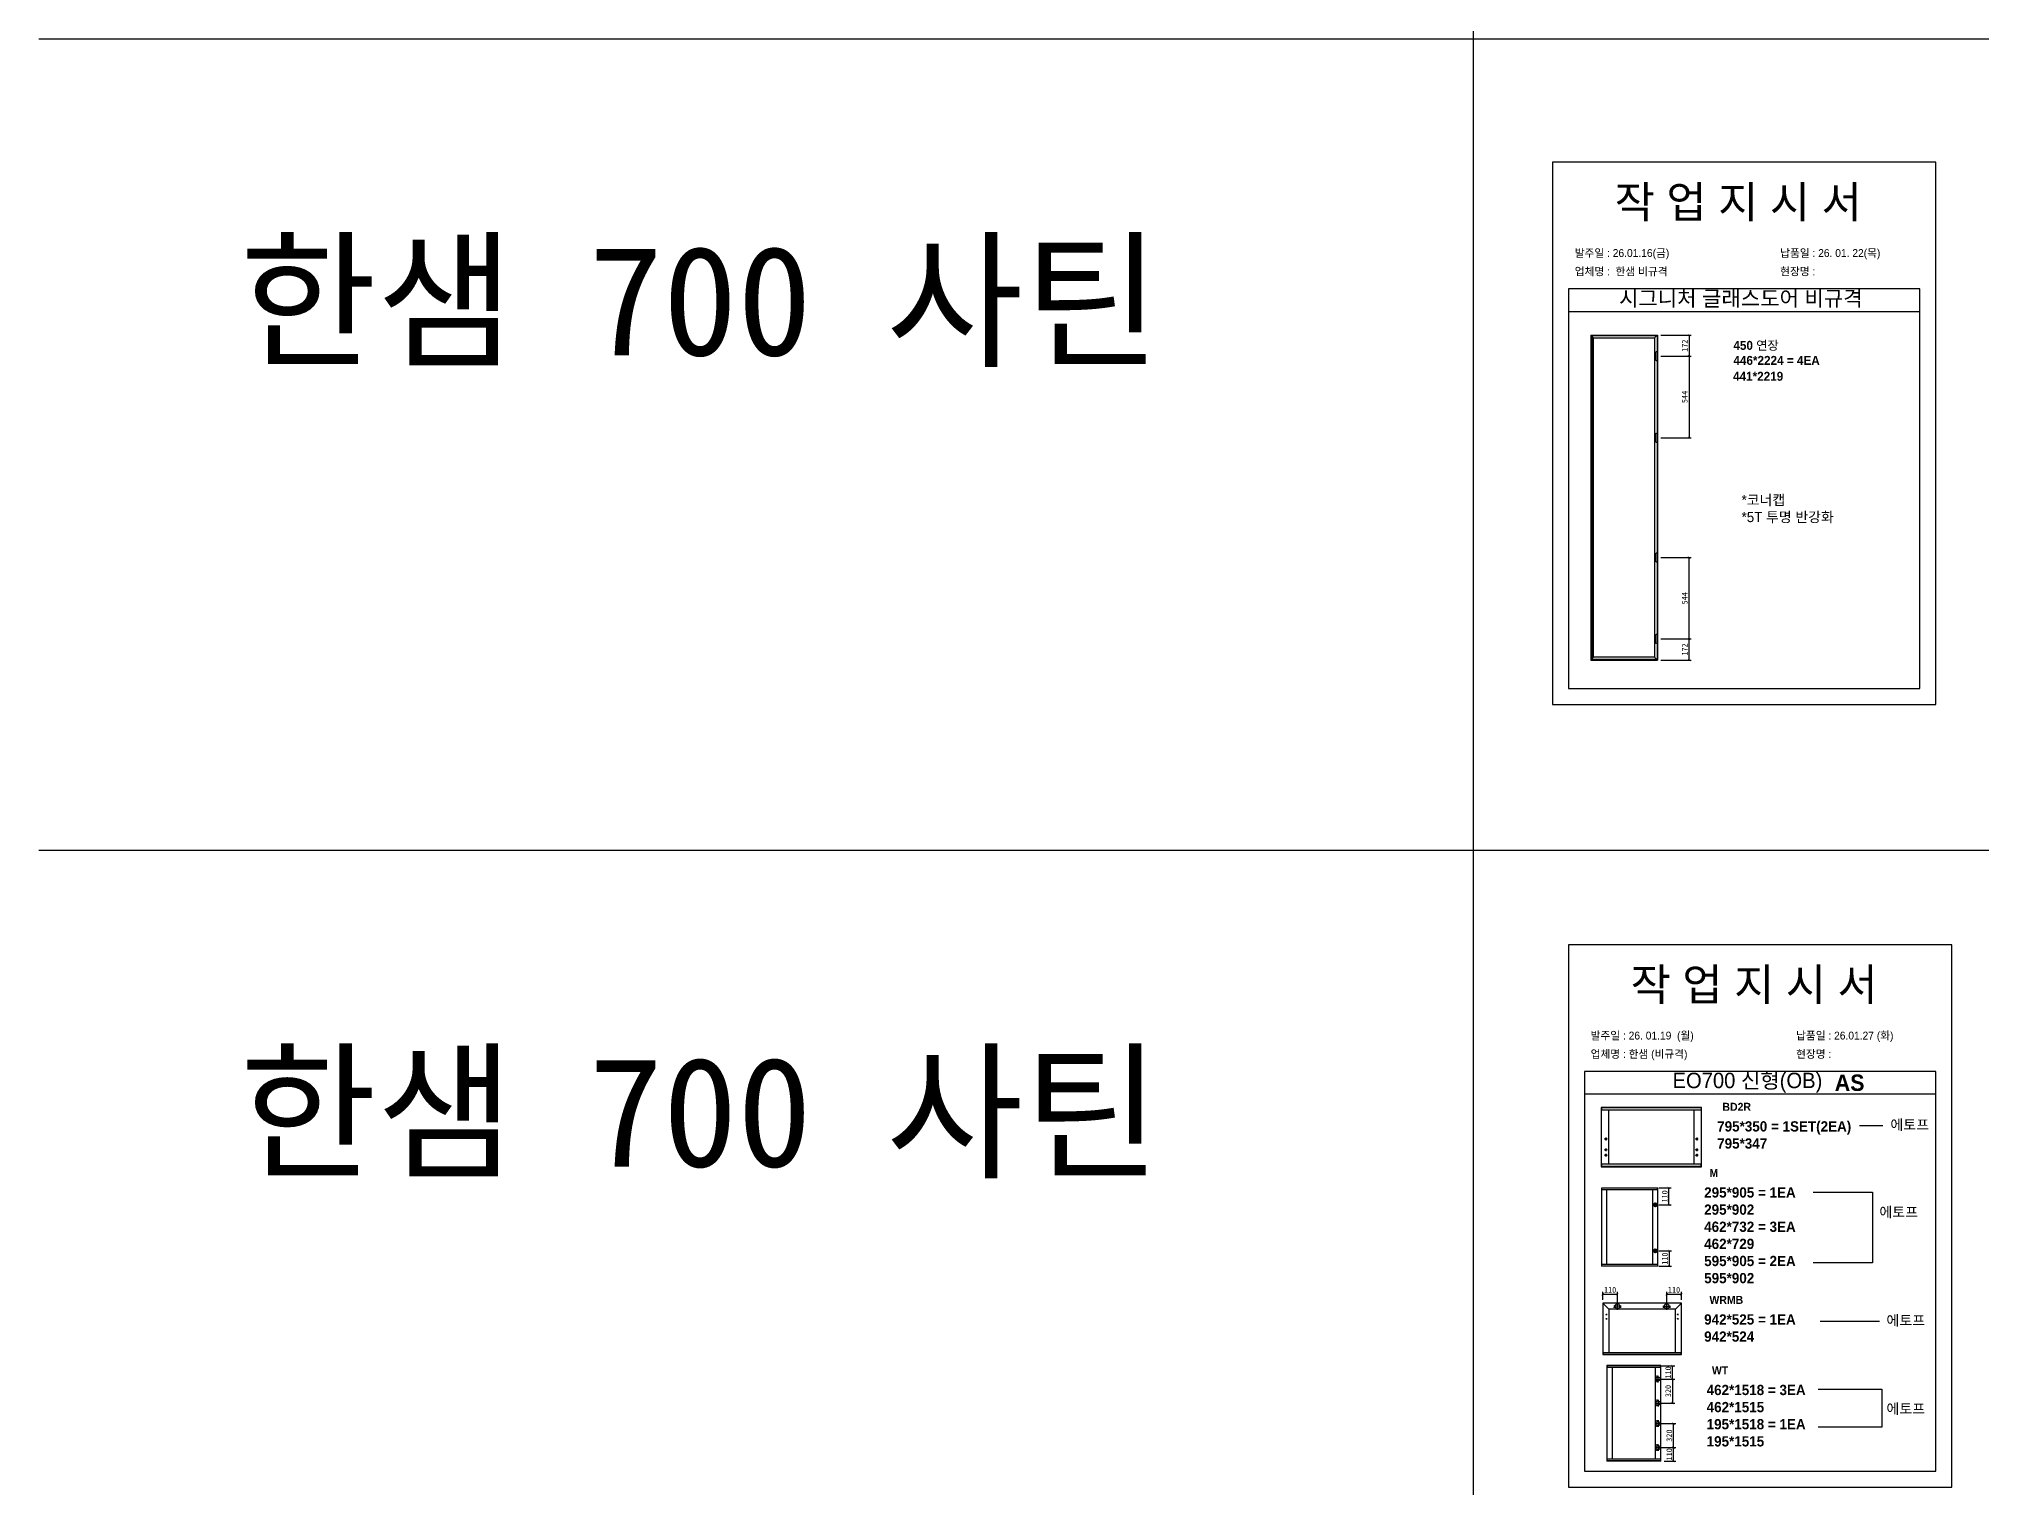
# Model space of a CAD drawing. Header units: millimetres. Extents: x -44117 to 256353, y -2095463 to 65325.
# Drawn here: x 104016 to 112525, y -644418 to -638074 of the extents above; entities that cross this region are included whole.
import ezdxf

# ---------------------------------------------------------------- set-up
doc = ezdxf.new("R2010")
doc.units = ezdxf.units.MM
doc.header["$LTSCALE"] = 10
doc.layers.add('Layer1', color=7, linetype='Continuous', lineweight=70)
doc.styles.add('MtX_Gulim', font='')
doc.styles.get('MtX_Gulim').set_extended_font_data('Gulim', bold=True)
doc.dimstyles.new('ISO-25', dxfattribs={"dimtxt": 2.5, "dimasz": 2.5, "dimexe": 1, "dimexo": 1, "dimtad": 1, "dimtxsty": 'Standard', "dimblk": 'ARCHTICK', "dimcen": 2.5, "dimadec": 0, "dimazin": 0, "dimtfac": 1, "dimtmove": 0, "dimatfit": 3, "dimfxl": 0, "dimarcsym": 0})

# ---------------------------------------------------------------- blocks, each defined once
blk = doc.blocks.new('_ArchTick')
at = {"color": 0, "linetype": 'ByBlock', "const_width": 0.15}
blk.add_lwpolyline([(-0.5, -0.5), (0.5, 0.5)], dxfattribs=at)
blk = doc.blocks.new('*D4541')
at = {"color": 0, "lineweight": -2}
for p, q in [((111122.1, -639463.8), (111255.3, -639463.8)), ((111245.3, -639463.8), (111245.3, -639820.6)), ((111122.1, -639820.6), (111255.3, -639820.6))]:
    blk.add_line(p, q, dxfattribs=at)
at = {"layer": 'Defpoints', "color": 0}
for p in [(111107.1, -639463.8), (111107.1, -639820.6), (111245.3, -639820.6)]:
    blk.add_point(p, dxfattribs=at)
at = {"color": 0, "lineweight": -2, "xscale": 10, "yscale": 10, "zscale": 10}
for p, rotation in [((111245.3, -639463.8), 90), ((111245.3, -639820.6), 270)]:
    blk.add_blockref('_ArchTick', p, dxfattribs=dict(at, rotation=rotation))
at = {"color": 0, "insert": (111226.5, -639642.2), "char_height": 25, "attachment_point": 5, "rotation": 90}
blk.add_mtext('544', dxfattribs=at)
blk = doc.blocks.new('*D4542')
at = {"color": 0, "lineweight": -2}
for p, q in [((111122.1, -639371.3), (111255.3, -639371.3)), ((111245.3, -639371.3), (111245.3, -639463.8)), ((111122.1, -639463.8), (111255.3, -639463.8))]:
    blk.add_line(p, q, dxfattribs=at)
at = {"layer": 'Defpoints', "color": 0}
for p in [(111107.1, -639371.3), (111107.1, -639463.8), (111245.3, -639463.8)]:
    blk.add_point(p, dxfattribs=at)
at = {"color": 0, "lineweight": -2, "xscale": 10, "yscale": 10, "zscale": 10}
for p, rotation in [((111245.3, -639371.3), 90), ((111245.3, -639463.8), 270)]:
    blk.add_blockref('_ArchTick', p, dxfattribs=dict(at, rotation=rotation))
at = {"color": 0, "insert": (111226.5, -639417.5), "char_height": 25, "attachment_point": 5, "rotation": 90}
blk.add_mtext('172', dxfattribs=at)
blk = doc.blocks.new('*D4543')
at = {"color": 0, "lineweight": -2}
for p, q in [((111122.1, -640345.4), (111255.3, -640345.4)), ((111245.3, -640702.3), (111245.3, -640345.4)), ((111122.1, -640702.3), (111255.3, -640702.3))]:
    blk.add_line(p, q, dxfattribs=at)
at = {"layer": 'Defpoints', "color": 0}
for p in [(111107.1, -640345.4), (111245.3, -640345.4), (111107.1, -640702.3)]:
    blk.add_point(p, dxfattribs=at)
at = {"color": 0, "lineweight": -2, "xscale": 10, "yscale": 10, "zscale": 10}
for p, rotation in [((111245.3, -640345.4), 90), ((111245.3, -640702.3), 270)]:
    blk.add_blockref('_ArchTick', p, dxfattribs=dict(at, rotation=rotation))
at = {"color": 0, "insert": (111226.5, -640523.9), "char_height": 25, "attachment_point": 5, "rotation": 90}
blk.add_mtext('544', dxfattribs=at)
blk = doc.blocks.new('*D4544')
at = {"color": 0, "lineweight": -2}
for p, q in [((111122.1, -640702.3), (111255.3, -640702.3)), ((111245.3, -640794.8), (111245.3, -640702.3)), ((111122.1, -640794.8), (111255.3, -640794.8))]:
    blk.add_line(p, q, dxfattribs=at)
at = {"layer": 'Defpoints', "color": 0}
for p in [(111107.1, -640702.3), (111245.3, -640702.3), (111107.1, -640794.8)]:
    blk.add_point(p, dxfattribs=at)
at = {"color": 0, "lineweight": -2, "xscale": 10, "yscale": 10, "zscale": 10}
for p, rotation in [((111245.3, -640702.3), 90), ((111245.3, -640794.8), 270)]:
    blk.add_blockref('_ArchTick', p, dxfattribs=dict(at, rotation=rotation))
at = {"color": 0, "insert": (111226.5, -640748.5), "char_height": 25, "attachment_point": 5, "rotation": 90}
blk.add_mtext('172', dxfattribs=at)
blk = doc.blocks.new('*D4551')
at = {"color": 0, "lineweight": -2}
for p, q in [((111112.7, -643107.3), (111167.3, -643107.3)), ((111157.3, -643181), (111157.3, -643107.3)), ((111112.7, -643181), (111167.3, -643181))]:
    blk.add_line(p, q, dxfattribs=at)
at = {"layer": 'Defpoints', "color": 0}
for p in [(111097.7, -643107.3), (111157.3, -643107.3), (111097.7, -643181)]:
    blk.add_point(p, dxfattribs=at)
at = {"color": 0, "lineweight": -2, "xscale": 10, "yscale": 10, "zscale": 10}
for p, rotation in [((111157.3, -643107.3), 90), ((111157.3, -643181), 270)]:
    blk.add_blockref('_ArchTick', p, dxfattribs=dict(at, rotation=rotation))
at = {"color": 0, "insert": (111138.6, -643144.1), "char_height": 25, "attachment_point": 5, "rotation": 90}
blk.add_mtext('110', dxfattribs=at)
blk = doc.blocks.new('*D4552')
at = {"color": 0, "lineweight": -2}
for p, q in [((111112.7, -643382.8), (111168.3, -643382.8)), ((111158.3, -643382.8), (111158.3, -643449.7)), ((111112.7, -643449.7), (111168.3, -643449.7))]:
    blk.add_line(p, q, dxfattribs=at)
at = {"layer": 'Defpoints', "color": 0}
for p in [(111097.7, -643382.8), (111097.7, -643449.7), (111158.3, -643449.7)]:
    blk.add_point(p, dxfattribs=at)
at = {"color": 0, "lineweight": -2, "xscale": 10, "yscale": 10, "zscale": 10}
for p, rotation in [((111158.3, -643382.8), 90), ((111158.3, -643449.7), 270)]:
    blk.add_blockref('_ArchTick', p, dxfattribs=dict(at, rotation=rotation))
at = {"color": 0, "insert": (111139.5, -643416.3), "char_height": 25, "attachment_point": 5, "rotation": 90}
blk.add_mtext('110', dxfattribs=at)
blk = doc.blocks.new('*D4553')
at = {"color": 0, "lineweight": -2}
for p, q in [((110867.3, -643596.9), (110867.3, -643562.3)), ((110867.3, -643572.3), (110931.9, -643572.3)), ((110931.9, -643609.6), (110931.9, -643562.3))]:
    blk.add_line(p, q, dxfattribs=at)
at = {"layer": 'Defpoints', "color": 0}
for p in [(110931.9, -643572.3), (110867.3, -643611.9), (110931.9, -643624.6)]:
    blk.add_point(p, dxfattribs=at)
at = {"color": 0, "lineweight": -2, "xscale": 10, "yscale": 10, "zscale": 10, "rotation": 180}
blk.add_blockref('_ArchTick', (110867.3, -643572.3), dxfattribs=at)
at = {"color": 0, "lineweight": -2, "xscale": 10, "yscale": 10, "zscale": 10}
blk.add_blockref('_ArchTick', (110931.9, -643572.3), dxfattribs=at)
at = {"color": 0, "insert": (110899.6, -643553.5), "char_height": 25, "attachment_point": 5}
blk.add_mtext('110', dxfattribs=at)
blk = doc.blocks.new('*D4554')
at = {"color": 0, "lineweight": -2}
for p, q in [((111147.4, -643609.6), (111147.4, -643562.3)), ((111147.4, -643572.3), (111211.9, -643572.3)), ((111211.9, -643596.9), (111211.9, -643562.3))]:
    blk.add_line(p, q, dxfattribs=at)
at = {"layer": 'Defpoints', "color": 0}
for p in [(111211.9, -643572.3), (111147.4, -643624.6), (111211.9, -643611.9)]:
    blk.add_point(p, dxfattribs=at)
at = {"color": 0, "lineweight": -2, "xscale": 10, "yscale": 10, "zscale": 10, "rotation": 180}
blk.add_blockref('_ArchTick', (111147.4, -643572.3), dxfattribs=at)
at = {"color": 0, "lineweight": -2, "xscale": 10, "yscale": 10, "zscale": 10}
blk.add_blockref('_ArchTick', (111211.9, -643572.3), dxfattribs=at)
at = {"color": 0, "insert": (111179.7, -643553.5), "char_height": 25, "attachment_point": 5}
blk.add_mtext('110', dxfattribs=at)
blk = doc.blocks.new('*D4557')
at = {"color": 0, "lineweight": -2}
for p, q in [((111125, -643886.3), (111183, -643886.3)), ((111173, -643944.1), (111173, -643886.3)), ((111125, -643944.1), (111183, -643944.1))]:
    blk.add_line(p, q, dxfattribs=at)
at = {"layer": 'Defpoints', "color": 0}
for p in [(111110, -643886.3), (111173, -643886.3), (111110, -643944.1)]:
    blk.add_point(p, dxfattribs=at)
at = {"color": 0, "lineweight": -2, "xscale": 10, "yscale": 10, "zscale": 10}
for p, rotation in [((111173, -643886.3), 90), ((111173, -643944.1), 270)]:
    blk.add_blockref('_ArchTick', p, dxfattribs=dict(at, rotation=rotation))
at = {"color": 0, "insert": (111154.2, -643915.2), "char_height": 25, "attachment_point": 5, "rotation": 90}
blk.add_mtext('110', dxfattribs=at)
blk = doc.blocks.new('*D4558')
at = {"color": 0, "lineweight": -2}
for p, q in [((111125, -644244.7), (111187.5, -644244.7)), ((111177.5, -644303.2), (111177.5, -644244.7)), ((111136.7, -644303.2), (111187.5, -644303.2))]:
    blk.add_line(p, q, dxfattribs=at)
at = {"layer": 'Defpoints', "color": 0}
for p in [(111110, -644244.7), (111177.5, -644244.7), (111121.7, -644303.2)]:
    blk.add_point(p, dxfattribs=at)
at = {"color": 0, "lineweight": -2, "xscale": 10, "yscale": 10, "zscale": 10}
for p, rotation in [((111177.5, -644244.7), 90), ((111177.5, -644303.2), 270)]:
    blk.add_blockref('_ArchTick', p, dxfattribs=dict(at, rotation=rotation))
at = {"color": 0, "insert": (111158.8, -644273.9), "char_height": 25, "attachment_point": 5, "rotation": 90}
blk.add_mtext('110', dxfattribs=at)
blk = doc.blocks.new('*D4559')
at = {"color": 0, "lineweight": -2}
for p, q in [((111125, -644139.5), (111187.5, -644139.5)), ((111177.5, -644244.7), (111177.5, -644139.5)), ((111125, -644244.7), (111187.5, -644244.7))]:
    blk.add_line(p, q, dxfattribs=at)
at = {"layer": 'Defpoints', "color": 0}
for p in [(111110, -644139.5), (111177.5, -644139.5), (111110, -644244.7)]:
    blk.add_point(p, dxfattribs=at)
at = {"color": 0, "lineweight": -2, "xscale": 10, "yscale": 10, "zscale": 10}
for p, rotation in [((111177.5, -644139.5), 90), ((111177.5, -644244.7), 270)]:
    blk.add_blockref('_ArchTick', p, dxfattribs=dict(at, rotation=rotation))
at = {"color": 0, "insert": (111158.8, -644192.1), "char_height": 25, "attachment_point": 5, "rotation": 90}
blk.add_mtext('320', dxfattribs=at)
blk = doc.blocks.new('*D4560')
at = {"color": 0, "lineweight": -2}
for p, q in [((111125, -643944.1), (111183, -643944.1)), ((111173, -643944.1), (111173, -644049.3)), ((111125, -644049.3), (111183, -644049.3))]:
    blk.add_line(p, q, dxfattribs=at)
at = {"layer": 'Defpoints', "color": 0}
for p in [(111110, -643944.1), (111110, -644049.3), (111173, -644049.3)]:
    blk.add_point(p, dxfattribs=at)
at = {"color": 0, "lineweight": -2, "xscale": 10, "yscale": 10, "zscale": 10}
for p, rotation in [((111173, -643944.1), 90), ((111173, -644049.3), 270)]:
    blk.add_blockref('_ArchTick', p, dxfattribs=dict(at, rotation=rotation))
at = {"color": 0, "insert": (111154.2, -643996.7), "char_height": 25, "attachment_point": 5, "rotation": 90}
blk.add_mtext('320', dxfattribs=at)

msp = doc.modelspace()

# ---------------------------------------------------------------- linework, layer by layer
at = {"color": 1}
for p, q in [((104015.69829, -638073.65237), (196284.84516, -638073.65237)), ((104015.69829, -638073.65237), (196284.84516, -638073.65237)), ((104015.69829, -641627.21161), (196284.84516, -641627.21161)), ((104015.69829, -641627.21161), (196284.84516, -641627.21161))]:
    msp.add_line(p, q, dxfattribs=at)
for p, q in [((112257.01904, -639168.95669), (110717.01904, -639168.95669)), ((112257.01904, -639268.95669), (110717.01904, -639268.95669)), ((110814.54424, -639371.28), (110814.54424, -640794.77639)), ((110814.54424, -639371.28), (111107.11538, -639371.28)), ((110814.54424, -639371.28), (110827.00803, -639383.7438)), ((110814.54424, -639371.28), (110820.44814, -639371.28)), ((110820.44814, -639371.28), (110820.44814, -640794.77639)), ((111094.65159, -639383.7438), (111107.11538, -639371.28)), ((111107.11538, -639371.28), (111107.11538, -640794.77639)), ((110827.00803, -640782.3126), (110814.54424, -640794.77639)), ((110814.54424, -640794.77639), (111107.11538, -640794.77639)), ((111094.65159, -640782.3126), (111107.11538, -640794.77639)), ((112326.75819, -642596.86864), (110786.75819, -642596.86864)), ((112326.75819, -642696.86864), (110786.75819, -642696.86864)), ((110859.8622, -642755.25067), (110859.8622, -643013.69274)), ((111300.4726, -642755.91714), (110859.8622, -642755.91714)), ((111300.4726, -642765.98823), (110859.8622, -642765.98823)), ((111300.10234, -642754.88041), (110860.23246, -642754.88041)), ((110861.71351, -642754.88041), (110861.71351, -642765.98823)), ((110893.18568, -642765.98823), (110893.18568, -643002.95517)), ((111267.14913, -643002.95517), (111267.14913, -642765.98823)), ((111298.6213, -642754.88041), (111298.6213, -642765.98823)), ((111300.4726, -643013.69274), (111300.4726, -642755.25067)), ((110880.96707, -642886.50813), (110880.96707, -642898.72674)), ((111279.36774, -642886.50813), (111279.36774, -642898.72674)), ((112094.30501, -642834.74294), (111992.68805, -642834.74294)), ((110887.07637, -642892.61744), (110874.85777, -642892.61744)), ((110887.07637, -642940.01083), (110874.85777, -642940.01083)), ((110887.07637, -642963.70752), (110874.85777, -642963.70752)), ((110880.96707, -642933.90152), (110880.96707, -642946.12013)), ((110880.96707, -642957.59822), (110880.96707, -642969.81682)), ((111273.25843, -642892.61744), (111285.47704, -642892.61744)), ((111273.25843, -642940.01083), (111285.47704, -642940.01083)), ((111273.25843, -642963.70752), (111285.47704, -642963.70752)), ((111279.36774, -642933.90152), (111279.36774, -642946.12013)), ((111279.36774, -642957.59822), (111279.36774, -642969.81682)), ((111300.4726, -643002.95517), (110859.8622, -643002.95517)), ((111300.4726, -643013.02627), (110859.8622, -643013.02627)), ((110860.23246, -643014.063), (111300.10234, -643014.063)), ((110861.71351, -643002.95517), (110861.71351, -643014.063)), ((111298.6213, -643014.063), (111298.6213, -643002.95517)), ((110861.85275, -643107.58678), (110861.85275, -643449.47367)), ((111108.35339, -643108.02951), (110861.85275, -643108.02951)), ((111108.35339, -643114.71967), (110861.85275, -643114.71967)), ((111108.10742, -643107.34082), (110862.09871, -643107.34082)), ((110883.74334, -643114.22775), (110883.74334, -643442.34078)), ((111086.21683, -643442.34078), (111086.21683, -643114.71967)), ((111107.12358, -643114.71967), (111107.12358, -643107.34082)), ((111108.35339, -643449.47367), (111108.35339, -643107.58678)), ((111108.35339, -643442.34078), (110861.85275, -643442.34078)), ((111108.35339, -643449.03094), (110861.85275, -643449.03094)), ((111108.10742, -643449.71964), (110862.09871, -643449.71964)), ((110863.08255, -643449.71964), (110863.08255, -643442.34078)), ((111107.12358, -643442.34078), (111107.12358, -643449.71964)), ((110867.03555, -643611.86168), (110867.03555, -643836.202)), ((110893.3763, -643638.20243), (110867.12223, -643611.6524)), ((111211.92138, -643611.56571), (110867.33151, -643611.56571)), ((110893.3763, -643638.20243), (110893.3763, -643828.21099)), ((111185.87659, -643638.20243), (110893.3763, -643638.20243)), ((110947.99498, -643624.58811), (110915.70814, -643624.58811)), ((110920.90091, -643630.50738), (110916.16549, -643630.50738)), ((110918.5332, -643628.13967), (110918.5332, -643632.87508)), ((110931.85156, -643640.73152), (110931.85156, -643608.44469)), ((110947.53762, -643630.50738), (110942.80221, -643630.50738)), ((110945.16991, -643628.13967), (110945.16991, -643632.87508)), ((111131.25792, -643624.58811), (111163.54476, -643624.58811)), ((111136.4507, -643630.50738), (111131.71528, -643630.50738)), ((111134.08299, -643628.13967), (111134.08299, -643632.87508)), ((111147.40134, -643640.73152), (111147.40134, -643608.44469)), ((111163.08741, -643630.50738), (111158.352, -643630.50738)), ((111160.7197, -643628.13967), (111160.7197, -643632.87508)), ((111185.87659, -643638.20243), (111212.13066, -643611.6524)), ((111185.87659, -643827.61906), (111185.87659, -643638.20243)), ((111212.21734, -643836.202), (111212.21734, -643611.86168)), ((110880.35391, -643661.28758), (110886.27318, -643661.28758)), ((110880.35391, -643680.22924), (110886.27318, -643680.22924)), ((110883.31354, -643658.32794), (110883.31354, -643664.24721)), ((110883.31354, -643677.26961), (110883.31354, -643683.18888)), ((111198.89899, -643661.28758), (111192.97972, -643661.28758)), ((111198.89899, -643680.22924), (111192.97972, -643680.22924)), ((111195.93936, -643658.32794), (111195.93936, -643664.24721)), ((111195.93936, -643677.26961), (111195.93936, -643683.18888)), ((110867.03555, -643827.61906), (111212.21734, -643827.61906)), ((110868.51536, -643827.61906), (110868.51536, -643836.49797)), ((111210.73753, -643836.49797), (111210.73753, -643827.61906)), ((110867.03555, -643835.66927), (111211.92138, -643835.66927)), ((110867.33151, -643836.49797), (111211.92138, -643836.49797)), ((110884.76082, -643885.7969), (110884.76082, -644303.00476)), ((111121.75439, -643886.27621), (110884.76082, -643886.27621)), ((111121.75439, -643893.51916), (110884.76082, -643893.51916)), ((111121.4881, -643885.53061), (110885.02711, -643885.53061)), ((110886.09225, -643885.53061), (110886.09225, -643893.51916)), ((110908.46018, -643892.98659), (110908.46018, -644295.28251)), ((111097.78875, -644295.28251), (111097.78875, -643893.51916)), ((111120.42296, -643893.51916), (111120.42296, -643885.53061)), ((111121.75439, -644303.00476), (111121.75439, -643885.7969)), ((111095.51326, -643944.11329), (111124.56244, -643944.11329)), ((111107.375, -643932.13047), (111103.11444, -643932.13047)), ((111107.375, -643956.09611), (111103.11444, -643956.09611)), ((111105.24472, -643930.00019), (111105.24472, -643934.26075)), ((111105.24472, -643953.96583), (111105.24472, -643958.22639)), ((111110.03785, -643958.63789), (111110.03785, -643929.58871)), ((111095.51326, -644049.29584), (111124.56244, -644049.29584)), ((111107.375, -644037.31301), (111103.11444, -644037.31301)), ((111107.375, -644061.27865), (111103.11444, -644061.27865)), ((111105.24472, -644035.18273), (111105.24472, -644039.44329)), ((111105.24472, -644059.14837), (111105.24472, -644063.40893)), ((111110.03785, -644034.77125), (111110.03785, -644063.82043)), ((111095.51326, -644139.50584), (111124.56244, -644139.50584)), ((111107.375, -644127.52301), (111103.11444, -644127.52301)), ((111107.375, -644151.48865), (111103.11444, -644151.48865)), ((111105.24472, -644125.39273), (111105.24472, -644129.65329)), ((111105.24472, -644149.35837), (111105.24472, -644153.61893)), ((111110.03785, -644124.98124), (111110.03785, -644154.03042)), ((111095.51326, -644244.68837), (111124.56244, -644244.68837)), ((111107.375, -644232.70553), (111103.11444, -644232.70553)), ((111105.24472, -644230.57525), (111105.24472, -644234.83581)), ((111110.03785, -644230.16377), (111110.03785, -644259.21295)), ((111121.75439, -644295.28251), (110884.76082, -644295.28251)), ((111121.75439, -644302.52546), (110884.76082, -644302.52546)), ((111121.4881, -644303.27106), (110885.02711, -644303.27106)), ((110886.09225, -644303.27106), (110886.09225, -644295.28251)), ((111107.375, -644256.67117), (111103.11444, -644256.67117)), ((111105.24472, -644254.54089), (111105.24472, -644258.80145)), ((111120.42296, -644295.28251), (111120.42296, -644303.27106))]:
    msp.add_line(p, q)
at = {"linetype": 'Continuous'}
for p, q in [((110827.00803, -640782.3126), (110827.00803, -639383.7438)), ((110827.00803, -639383.7438), (111094.65159, -639383.7438)), ((111094.65159, -639383.7438), (111094.65159, -640782.3126)), ((111094.65159, -640782.3126), (110827.00803, -640782.3126))]:
    msp.add_line(p, q, dxfattribs=at)
at = {"color": 1}
for p in [(110300.49669, 21924.9366), (110300.49669, 14161.07811), (110300.49669, 18584.38997), (110300.49669, 10820.53148), (110300.49669, 18627.87121), (110300.49669, 10864.01272), (110300.49669, 15287.32457), (110300.49669, 7523.46608), (110300.49669, 3746.75115), (110300.49669, 21924.9366), (110300.49669, 14161.07811), (110300.49669, 18584.38997), (110300.49669, 10820.53148), (110300.49669, 18627.87121), (110300.49669, 10864.01272), (110300.49669, 15287.32457), (110300.49669, 7523.46608), (110300.49669, 3746.75115), (110300.49669, 21924.9366), (110300.49669, 14161.07811), (110300.49669, 18584.38997), (110300.49669, 10820.53148), (110300.49669, 18627.87121), (110300.49669, 10864.01272), (110300.49669, 15287.32457), (110300.49669, 7523.46608), (110300.49669, 3746.75115), (110300.49669, 21924.9366), (110300.49669, 14161.07811), (110300.49669, 18584.38997), (110300.49669, 10820.53148), (110300.49669, 18627.87121), (110300.49669, 10864.01272), (110300.49669, 15287.32457), (110300.49669, 7523.46608), (110300.49669, 3746.75115), (110300.49669, 21924.9366), (110300.49669, 14161.07811), (110300.49669, 18584.38997), (110300.49669, 10820.53148), (110300.49669, 18627.87121), (110300.49669, 10864.01272), (110300.49669, 15287.32457), (110300.49669, 7523.46608), (110300.49669, 3746.75115), (110300.49669, 21924.9366), (110300.49669, 14161.07811), (110300.49669, 18584.38997), (110300.49669, 10820.53148), (110300.49669, 18627.87121), (110300.49669, 10864.01272), (110300.49669, 15287.32457), (110300.49669, 7523.46608), (110300.49669, 3746.75115), (110300.49669, 21924.9366), (110300.49669, 14161.07811), (110300.49669, 18584.38997), (110300.49669, 10820.53148), (110300.49669, 18627.87121), (110300.49669, 10864.01272), (110300.49669, 15287.32457), (110300.49669, 7523.46608), (110300.49669, 3746.75115), (110300.49669, 21924.9366), (110300.49669, 14161.07811), (110300.49669, 18584.38997), (110300.49669, 10820.53148), (110300.49669, 18627.87121), (110300.49669, 10864.01272), (110300.49669, 15287.32457), (110300.49669, 7523.46608), (110300.49669, 3746.75115), (110300.49669, 21924.9366), (110300.49669, 14161.07811), (110300.49669, 18584.38997), (110300.49669, 10820.53148), (110300.49669, 18627.87121), (110300.49669, 10864.01272), (110300.49669, 15287.32457), (110300.49669, 7523.46608), (110300.49669, 3746.75115), (110300.49669, 21924.9366), (110300.49669, 14161.07811), (110300.49669, 18584.38997), (110300.49669, 10820.53148), (110300.49669, 18627.87121), (110300.49669, 10864.01272), (110300.49669, 15287.32457), (110300.49669, 7523.46608), (110300.49669, 3746.75115), (110300.49669, 12702.87182), (110300.49669, 4939.01333), (110300.49669, 9362.32519), (110300.49669, 1598.4667), (110300.49669, 9405.80642), (110300.49669, 1641.94794), (110300.49669, 6065.25979), (110300.49669, -1698.5987), (110300.49669, -5475.31363), (110300.49669, 12702.87182), (110300.49669, 4939.01333), (110300.49669, 9362.32519), (110300.49669, 1598.4667), (110300.49669, 9405.80642), (110300.49669, 1641.94794), (110300.49669, 6065.25979), (110300.49669, -1698.5987), (110300.49669, -5475.31363), (110300.49669, 12702.87182), (110300.49669, 4939.01333), (110300.49669, 9362.32519), (110300.49669, 1598.4667), (110300.49669, 9405.80642), (110300.49669, 1641.94794), (110300.49669, 6065.25979), (110300.49669, -1698.5987), (110300.49669, -5475.31363), (110300.49669, 12702.87182), (110300.49669, 4939.01333), (110300.49669, 9362.32519), (110300.49669, 1598.4667), (110300.49669, 9405.80642), (110300.49669, 1641.94794), (110300.49669, 6065.25979), (110300.49669, -1698.5987), (110300.49669, -5475.31363), (110300.49669, 12702.87182), (110300.49669, 4939.01333), (110300.49669, 9362.32519), (110300.49669, 1598.4667), (110300.49669, 9405.80642), (110300.49669, 1641.94794), (110300.49669, 6065.25979), (110300.49669, -1698.5987), (110300.49669, -5475.31363)]:
    msp.add_xline(p, (0, 1), dxfattribs=at)
for points in [[(110647.01904, -640989.78697), (112327.01904, -640989.78697), (112327.01904, -638613.78697), (110647.01904, -638613.78697)], [(110816.5122, -639373.24797), (111105.14742, -639373.24797), (111105.14742, -640792.80842), (110816.5122, -640792.80842)], [(110716.75819, -644417.69891), (112396.75819, -644417.69891), (112396.75819, -642041.69891), (110716.75819, -642041.69891)]]:
    msp.add_lwpolyline(points, close=True)
for points in [[(110717.01904, -639168.95669), (110717.01904, -640919.78697), (112257.01904, -640919.78697), (112257.01904, -639168.95669)], [(110786.75819, -642596.86864), (110786.75819, -644347.69891), (112326.75819, -644347.69891), (112326.75819, -642596.86864)], [(111789.06888, -643125.56377), (112049.20829, -643125.56377), (112049.20829, -643434.48612), (111789.06888, -643434.48612)], [(111819.98135, -643690.74157), (112080.12076, -643690.74157)], [(111810.41645, -643988.54799), (112089.38116, -643988.54799), (112089.38116, -644155.50414), (111810.41645, -644155.50414)]]:
    msp.add_lwpolyline(points)
at = {"linetype": 'Continuous'}
for points in [[(111102.51297, -639483.10461), (111102.51297, -639483.10461, 0.4142135624), (111107.11538, -639478.50219), (111107.11538, -639449.04674, 0.4142135624), (111102.51297, -639444.44433), (111102.51297, -639444.44433, 0.4142135624), (111097.91056, -639449.04674), (111097.91056, -639478.50219, 0.4142135624)], [(111102.51297, -639839.96269), (111102.51297, -639839.96269, 0.4142135624), (111107.11538, -639835.36027), (111107.11538, -639805.90482, 0.4142135624), (111102.51297, -639801.30241), (111102.51297, -639801.30241, 0.4142135624), (111097.91056, -639805.90482), (111097.91056, -639835.36027, 0.4142135624)], [(111102.51297, -640364.75398), (111102.51297, -640364.75398, 0.4142135624), (111107.11538, -640360.15157), (111107.11538, -640330.69612, 0.4142135624), (111102.51297, -640326.09371), (111102.51297, -640326.09371, 0.4142135624), (111097.91056, -640330.69612), (111097.91056, -640360.15157, 0.4142135624)], [(111102.51297, -640721.61206), (111102.51297, -640721.61206, 0.4142135624), (111107.11538, -640717.00965), (111107.11538, -640687.5542, 0.4142135624), (111102.51297, -640682.95179), (111102.51297, -640682.95179, 0.4142135624), (111097.91056, -640687.5542), (111097.91056, -640717.00965, 0.4142135624)]]:
    msp.add_lwpolyline(points, format="xyb", close=True, dxfattribs=at)
for centre, radius in [((110880.96707, -642892.61744), 3.70261), ((111279.36774, -642892.61744), 3.70261), ((110880.96707, -642940.01083), 3.70261), ((110880.96707, -642963.70752), 3.70261), ((111279.36774, -642940.01083), 3.70261), ((111279.36774, -642963.70752), 3.70261), ((110918.5332, -643630.50738), 0.94708), ((110931.85156, -643624.58811), 10.35872), ((110945.16991, -643630.50738), 0.94708), ((111134.08299, -643630.50738), 0.94708), ((111147.40134, -643624.58811), 10.35872), ((111160.7197, -643630.50738), 0.94708), ((110883.31354, -643661.28758), 0.88789), ((110883.31354, -643680.22924), 0.88789), ((111195.93936, -643661.28758), 0.88789), ((111195.93936, -643680.22924), 0.88789), ((111110.03785, -643944.11329), 9.31997), ((111105.24472, -643932.13047), 0.85211), ((111105.24472, -643956.09611), 0.85211), ((111110.03785, -644049.29584), 9.31997), ((111105.24472, -644037.31301), 0.85211), ((111105.24472, -644061.27865), 0.85211), ((111110.03785, -644139.50584), 9.31997), ((111105.24472, -644127.52301), 0.85211), ((111105.24472, -644151.48865), 0.85211), ((111110.03785, -644244.68837), 9.31997), ((111105.24472, -644232.70553), 0.85211), ((111105.24472, -644256.67117), 0.85211)]:
    msp.add_circle(centre, radius)
for centre, radius, start, end in [((110860.23246, -642755.25067), 0.37026, 90, 180), ((111300.10234, -642755.25067), 0.37026, 0, 90), ((110860.23246, -643013.69274), 0.37026, 180, 270), ((111300.10234, -643013.69274), 0.37026, 270, 0), ((111108.10742, -643107.58678), 0.24596, 0, 90), ((110862.09871, -643449.47367), 0.24596, 180, 270), ((111108.10742, -643449.47367), 0.24596, 270, 0), ((110867.33151, -643611.86168), 0.29596, 90, 180), ((111211.92138, -643611.86168), 0.29596, 0, 90), ((110867.33151, -643836.202), 0.29596, 180, 270), ((110885.02711, -643885.7969), 0.26628, 90, 180), ((111121.4881, -643885.7969), 0.26628, 0, 90), ((111211.92138, -643836.202), 0.29596, 270, 0), ((110885.02711, -644303.00477), 0.26628, 180, 270), ((111121.4881, -644303.00477), 0.26628, 270, 0)]:
    msp.add_arc(centre, radius, start, end)
at = {"layer": 'Layer1'}
for p, q in [((111097.7154, -643171.8921), (111097.7154, -643190.0225)), ((111097.7154, -643391.90046), (111097.7154, -643373.77006))]:
    msp.add_line(p, q, dxfattribs=at)
for points in [[(111106.7806, -643180.9573), (111088.6502, -643180.9573)], [(111106.7806, -643382.83526), (111088.6502, -643382.83526)]]:
    msp.add_lwpolyline(points, close=True, dxfattribs=at)
for centre in [(111097.7154, -643180.9573), (111097.7154, -643382.83526)]:
    msp.add_circle(centre, 6.04347, dxfattribs=at)

# ---------------------------------------------------------------- texts
at = {"linetype": 'Continuous', "style": 'MtX_Gulim'}
for s, height, p in [('450 연장', 39.271262, (111439.64924, -639435.9048)), ('446*2224 = 4EA', 39.2712622, (111439.64924, -639501.76673)), ('BD2R', 35.049344, (111391.84, -642769.21244)), ('M', 35.04934, (111334.93721, -643058.80568)), ('WRMB', 35.049344, (111334.88564, -643614.90863)), ('WT', 35.049344, (111345.76908, -643923.82042))]:
    msp.add_text(s, height=height, dxfattribs=at).set_placement(p)
at = {"color": 242, "linetype": 'Continuous', "true_color": 0xcd2027, "style": 'MtX_Gulim'}
msp.add_text('441*2219', height=39.271262, dxfattribs=at).set_placement((111438.18731, -639571.3665))
at = {"color": 1, "linetype": 'Continuous', "style": 'MtX_Gulim'}
msp.add_text('AS', height=71.689532, dxfattribs=at).set_placement((111883.7419, -642681.95701))
at = {"attachment_point": 1}
for s, width, gutter_width, heights, insert, char_height in [('{\\fGulim|b0|i0|c129|p50;작 업 지 시 서}', 3307.3198183, 12.5, [-155.84554], (110919.82564, -638717.94948), 140), ('{\\f굴림|b0|i0|c129|p50;한샘} 700 {\\f굴림|b0|i0|c129|p50;사틴}', 5072.1082947, 2395.6482, [-533.35869], (104895.62473, -638981.05221), 479.1296392), ('\\pt11;{\\fGulim|b0|i0|c129|p50;발주일 : 26.01.16(금)}', 3307.3198183, 12.5, [34.50412], (110744.61629, -638994.66991), 34.3), ('{\\fGulim|b0|i0|c129|p50;납품일 : 26. 01. 22(목)}', 3307.3198183, 12.5, [57.68947], (111644.59427, -638994.66991), 34.3), ('{\\fGulim|b0|i0|c129|p50;업체명 :  한샘 비규격}', 3307.3198183, 12.5, [36.11279], (110744.61629, -639075.32608), 34.3), ('{\\fGulim|b0|i0|c129|p50;현장명 : }', 3307.3198183, 12.5, [-38.2735], (111644.59427, -639075.32608), 34.3), ('{\\fGulim|b0|i0|c129|p50;시그니처 글래스도어 비규격}', 1597.0710432, 6.03612, [-75.34624], (110938.74111, -639176.73891), 67.6045736), ('{\\fGulim|b0|i0|c129|p50;*코너캡\\P*5T 투명 반강화}', 1055.7982644, 3.99038, [-126.38025], (111475.64087, -640071.27809), 44.6923083), ('{\\fGulim|b0|i0|c129|p50;작 업 지 시 서}', 3307.3198183, 12.5, [-155.84554], (110989.5648, -642145.86143), 140), ('\\pt11;{\\fGulim|b0|i0|c129|p50;발주일 : 26. 01.19  (월)}', 3307.3198183, 12.5, [34.50412], (110814.35544, -642422.58185), 34.3), ('{\\fGulim|b0|i0|c129|p50;납품일 : 26.01.27 (화)}', 3307.3198183, 12.5, [35.09023], (111714.33342, -642422.58185), 34.3), ('{\\f굴림|b0|i0|c129|p50;한샘} 700 {\\f굴림|b0|i0|c129|p50;사틴}', 5072.1082947, 2395.6482, [-533.35869], (104895.62473, -642534.61144), 479.1296392), ('{\\fGulim|b0|i0|c129|p50;업체명 : 한샘 (비규격)}', 3307.3198183, 12.5, [36.11279], (110814.35544, -642503.23803), 34.3), ('{\\fGulim|b0|i0|c129|p50;현장명 : }', 3307.3198183, 12.5, [-38.2735], (111714.33342, -642503.23803), 34.3), ('{\\fGulim|b0|i0|c129|p50;\\C1;\\C256;EO700 신형(OB)}', 1597.0710432, 6.03612, [-85.06834], (111173.09926, -642602.39735), 67.6045736), ('{\\f굴림|b1|i0|c129|p50;에토프}', 13607.1496112, 175, [-50.05952], (112127.5094, -642807.54614), 45), ('{\\f굴림|b1|i0|c129|p50;795*350 = 1SET(2EA)^J\\C1;795*347}', 13607.1496112, 175, [-126.36905], (111368.61284, -642814.89948), 45), ('{\\f굴림|b1|i0|c129|p50;295*905 = 1EA^J\\C1;295*902\\P\\C256;462*732 = 3EA\\P\\C1;462*729\\P\\C256;595*905 = 2EA\\P\\C1;595*902}', 13607.1496112, 175, [-421.60714], (111311.71005, -643104.49272), 45), ('{\\f굴림|b1|i0|c129|p50;에토프}', 13607.1496112, 175, [-50.05952], (112079.38675, -643190.24662), 45), ('{\\f굴림|b1|i0|c129|p50;942*525 = 1EA^J\\C1;942*524}', 13607.1496112, 175, [-121.30952], (111311.65848, -643660.59567), 45), ('{\\f굴림|b1|i0|c129|p50;에토프}', 13607.1496112, 175, [-50.05952], (112110.29922, -643664.94499), 45), ('{\\f굴림|b1|i0|c129|p50;462*1518 = 3EA\\P\\C1;462*1515\\P\\C256;195*1518 = 1EA\\P\\C1;195*1515}', 13607.1496112, 175, [-271.60714], (111322.54193, -643969.50746), 45), ('{\\f굴림|b1|i0|c129|p50;에토프}', 13607.1496112, 175, [-50.05952], (112110.29922, -644051.69152), 45)]:
    msp.add_mtext_dynamic_manual_height_columns(s, width=width, gutter_width=gutter_width, heights=heights, dxfattribs=dict(at, insert=insert, char_height=char_height))

# ---------------------------------------------------------------- dimensions: what is measured, and where the dimension line sits
for base, p1, p2, text, override, picture, middle in [((111245.25406, -639463.77447), (111107.11538, -639371.28), (111107.11538, -639463.77447), '172', {"dimscale": 10, "dimasz": 1, "dimexo": 1.5}, '*D4542', (111226.50406, -639417.52723)), ((111245.25406, -639820.63255), (111107.11538, -639463.77447), (111107.11538, -639820.63255), '544', {"dimscale": 10, "dimasz": 1, "dimexo": 1.5}, '*D4541', (111226.50406, -639642.20351)), ((111245.25406, -640345.42384), (111107.11538, -640702.28193), (111107.11538, -640345.42384), '544', {"dimscale": 10, "dimasz": 1, "dimexo": 1.5}, '*D4543', (111226.50406, -640523.85289)), ((111245.25406, -640702.28193), (111107.11538, -640794.77639), (111107.11538, -640702.28193), '172', {"dimscale": 10, "dimasz": 1, "dimexo": 1.5}, '*D4544', (111226.50406, -640748.52916)), ((111157.32918, -643107.34082), (111097.7154, -643180.9573), (111097.7154, -643107.34082), '110', {"dimscale": 10, "dimasz": 1, "dimexo": 1.5, "dimtxsty": 'Standard'}, '*D4551', (111138.57918, -643144.14906)), ((111158.28265, -643449.71964), (111097.7154, -643382.83526), (111097.7154, -643449.71964), '110', {"dimscale": 10, "dimasz": 1, "dimexo": 1.5, "dimtxsty": 'Standard'}, '*D4552', (111139.53265, -643416.27745)), ((111172.96299, -644049.29584), (111110.03785, -643944.1133), (111110.03785, -644049.29584), '320', {"dimscale": 10, "dimasz": 1, "dimexo": 1.5, "dimtxsty": 'Standard'}, '*D4560', (111154.21299, -643996.70457)), ((111177.53445, -644139.50584), (111110.03785, -644244.68836), (111110.03785, -644139.50584), '320', {"dimscale": 10, "dimasz": 1, "dimexo": 1.5, "dimtxsty": 'Standard'}, '*D4559', (111158.78445, -644192.0971)), ((111177.53445, -644244.68836), (111121.6764, -644303.19306), (111110.03785, -644244.68836), '110', {"dimscale": 10, "dimasz": 1, "dimexo": 1.5, "dimtxsty": 'Standard'}, '*D4558', (111158.78445, -644273.94071))]:
    dim = msp.add_linear_dim(base=base, p1=p1, p2=p2, angle=90, text=text, dimstyle='ISO-25', override=override)
    dim.commit()
    dim.dimension.update_dxf_attribs({"geometry": picture, "text_midpoint": middle})
for base, p1, p2, picture, middle in [((110931.85156, -643572.28128), (110867.33151, -643611.86168), (110931.85156, -643624.58811), '*D4553', (110899.59154, -643553.53128)), ((111211.92138, -643572.28128), (111147.40134, -643624.58811), (111211.92138, -643611.86168), '*D4554', (111179.66136, -643553.53128))]:
    dim = msp.add_linear_dim(base=base, p1=p1, p2=p2, text='110', dimstyle='ISO-25', override={"dimscale": 10, "dimasz": 1, "dimexo": 1.5, "dimtxsty": 'Standard'})
    dim.commit()
    dim.dimension.update_dxf_attribs({"geometry": picture, "text_midpoint": middle})
dim = msp.add_linear_dim(base=(111172.96299, -643886.27621), p1=(111110.03785, -643944.11329), p2=(111110.03785, -643886.27621), angle=90, text='110', dimstyle='ISO-25', override={"dimscale": 10, "dimasz": 1, "dimexo": 1.5, "dimtxsty": 'Standard'})
dim.commit()
dim.dimension.update_dxf_attribs({"geometry": '*D4557', "text_midpoint": (111172.96299, -643915.19475), "dimtype": 160})

doc.saveas('drawing.dxf')
